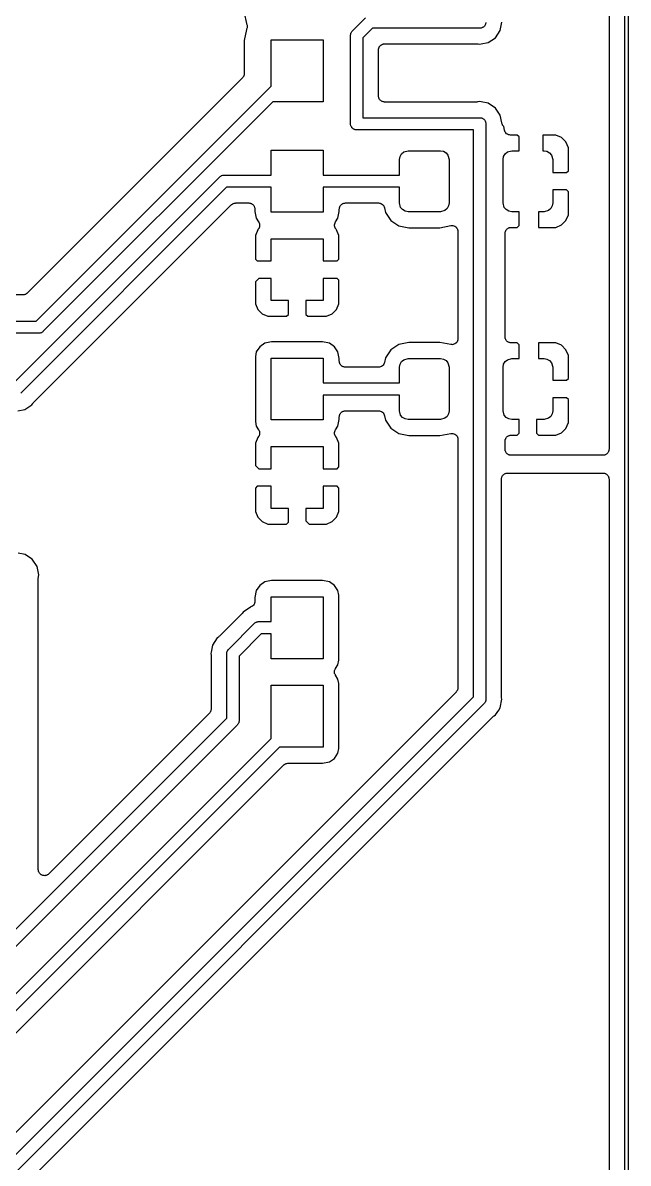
# Model space of a CAD drawing. Extents: x 81 to 178, y -172 to -32.
# Drawn here: x 160.97 to 178.36, y -120.92 to -88.16 of the extents above; entities that cross this region are included whole.
import ezdxf

# ---------------------------------------------------------------- set-up
doc = ezdxf.new("R2010")
doc.units = 0
doc.header["$MEASUREMENT"] = 0
doc.layers.add('BLACK', color=7, linetype='CONTINUOUS')

msp = doc.modelspace()

# ---------------------------------------------------------------- linework, layer by layer
at = {"layer": 'BLACK', "linetype": 'CONTINUOUS'}
for p, q in [((178.258, -172.035), (178.258, -32.054)), ((178.358, -31.9952), (178.358, -172.094)), ((177.808, -32.679), (177.808, -100.409)), ((167.331, -87.8678), (167.393, -88.1822)), ((170.443, -88.3899), (170.813, -88.0197)), ((167.393, -88.3478), (167.331, -88.6622)), ((167.393, -88.1822), (167.397, -88.1876)), ((167.397, -88.3424), (167.393, -88.3478)), ((167.397, -88.1876), (167.403, -88.2059)), ((167.403, -88.3241), (167.397, -88.3424)), ((167.403, -88.2059), (167.41, -88.2234)), ((167.41, -88.3066), (167.403, -88.3241)), ((167.41, -88.2234), (167.411, -88.2349)), ((167.411, -88.2951), (167.41, -88.3066)), ((167.411, -88.2349), (167.414, -88.2459)), ((167.414, -88.2841), (167.411, -88.2951)), ((167.414, -88.2459), (167.413, -88.265)), ((167.413, -88.265), (167.414, -88.2841)), ((170.394, -88.4582), (170.398, -88.4515)), ((170.398, -88.4515), (170.4, -88.4439)), ((170.4, -88.4439), (170.413, -88.4249)), ((170.413, -88.4249), (170.425, -88.4048)), ((170.425, -88.4048), (170.443, -88.3899)), ((171.014, -88.313), (170.736, -88.5915)), ((174.109, -88.313), (171.014, -88.313)), ((174.125, -88.313), (174.109, -88.313)), ((174.109, -88.313), (174.109, -88.313)), ((174.139, -88.3077), (174.125, -88.313)), ((174.155, -88.305), (174.139, -88.3077)), ((174.168, -88.2972), (174.155, -88.305)), ((174.183, -88.2919), (174.168, -88.2972)), ((174.195, -88.2819), (174.183, -88.2919)), ((174.208, -88.2741), (174.195, -88.2819)), ((174.218, -88.2622), (174.208, -88.2741)), ((174.23, -88.2522), (174.218, -88.2622)), ((174.238, -88.2388), (174.23, -88.2522)), ((174.248, -88.2268), (174.238, -88.2388)), ((174.253, -88.2122), (174.248, -88.2268)), ((174.261, -88.1988), (174.253, -88.2122)), ((174.264, -88.1835), (174.261, -88.1988)), ((174.269, -88.1689), (174.264, -88.1835)), ((174.269, -88.1533), (174.269, -88.1689)), ((174.545, -88.5886), (174.683, -88.3819)), ((174.683, -88.3819), (174.731, -88.138)), ((167.331, -88.6622), (167.331, -89.6181)), ((168.099, -89.9831), (168.099, -88.645)), ((168.099, -88.645), (169.599, -88.645)), ((169.599, -88.645), (169.599, -90.425)), ((170.384, -88.5035), (170.39, -88.4811)), ((170.386, -88.5266), (170.384, -88.5035)), ((170.386, -91.0743), (170.386, -88.5266)), ((170.39, -88.4811), (170.394, -88.4582)), ((170.736, -88.5915), (170.736, -90.884)), ((171.273, -88.7864), (171.288, -88.7812)), ((171.288, -88.7812), (171.301, -88.7736)), ((171.301, -88.7736), (171.316, -88.7709)), ((171.316, -88.7709), (171.331, -88.7657)), ((171.331, -88.7657), (171.346, -88.7657)), ((171.346, -88.7657), (171.361, -88.763)), ((171.361, -88.763), (174.015, -88.763)), ((174.015, -88.763), (174.032, -88.766)), ((174.032, -88.766), (174.049, -88.7664)), ((174.049, -88.7664), (174.094, -88.7752)), ((174.094, -88.7752), (174.139, -88.7664)), ((174.139, -88.7664), (174.338, -88.7267)), ((174.139, -88.7664), (174.139, -88.7664)), ((174.338, -88.7267), (174.545, -88.5886)), ((171.186, -88.938), (171.189, -88.9229)), ((171.186, -90.259), (171.186, -88.938)), ((171.189, -88.9076), (171.194, -88.8932)), ((171.189, -88.9229), (171.189, -88.9076)), ((171.194, -88.8932), (171.197, -88.8781)), ((171.197, -88.8781), (171.204, -88.8649)), ((171.204, -88.8649), (171.209, -88.8505)), ((171.209, -88.8505), (171.219, -88.8388)), ((171.219, -88.8388), (171.227, -88.8255)), ((171.227, -88.8255), (171.239, -88.8157)), ((171.239, -88.8157), (171.249, -88.8039)), ((171.249, -88.8039), (171.262, -88.7963)), ((171.262, -88.7963), (171.273, -88.7864)), ((167.28, -89.7418), (161.097, -95.9247)), ((167.284, -89.7355), (167.28, -89.7418)), ((167.29, -89.7306), (167.284, -89.7355)), ((167.301, -89.7108), (167.29, -89.7306)), ((167.314, -89.6921), (167.301, -89.7108)), ((167.316, -89.6846), (167.314, -89.6921)), ((167.32, -89.678), (167.316, -89.6846)), ((167.324, -89.6554), (167.32, -89.678)), ((167.33, -89.6334), (167.324, -89.6554)), ((167.331, -89.6181), (167.33, -89.6257)), ((167.33, -89.6257), (167.33, -89.6334)), ((161.356, -96.726), (168.099, -89.9831)), ((171.189, -90.2741), (171.186, -90.259)), ((171.189, -90.2894), (171.189, -90.2741)), ((171.194, -90.3038), (171.189, -90.2894)), ((171.197, -90.3189), (171.194, -90.3038)), ((171.204, -90.3321), (171.197, -90.3189)), ((171.209, -90.3465), (171.204, -90.3321)), ((171.219, -90.3582), (171.209, -90.3465)), ((171.227, -90.3715), (171.219, -90.3582)), ((171.239, -90.3813), (171.227, -90.3715)), ((171.249, -90.3931), (171.239, -90.3813)), ((171.262, -90.4007), (171.249, -90.3931)), ((171.273, -90.4106), (171.262, -90.4007)), ((171.288, -90.4158), (171.273, -90.4106)), ((171.301, -90.4234), (171.288, -90.4158)), ((171.316, -90.4261), (171.301, -90.4234)), ((174.094, -90.4218), (174.049, -90.4306)), ((174.139, -90.4306), (174.094, -90.4218)), ((168.152, -90.425), (161.558, -97.0193)), ((169.599, -90.425), (168.152, -90.425)), ((171.331, -90.4313), (171.316, -90.4261)), ((171.346, -90.4313), (171.331, -90.4313)), ((171.361, -90.434), (171.346, -90.4313)), ((174.015, -90.434), (171.361, -90.434)), ((174.032, -90.431), (174.015, -90.434)), ((174.049, -90.4306), (174.032, -90.431)), ((174.338, -90.4703), (174.139, -90.4306)), ((174.139, -90.4306), (174.139, -90.4306)), ((174.545, -90.6084), (174.338, -90.4703)), ((174.683, -90.8151), (174.545, -90.6084)), ((170.386, -91.0899), (170.386, -91.0743)), ((170.386, -91.0743), (170.386, -91.0743)), ((170.736, -90.884), (174.109, -90.884)), ((174.109, -90.884), (174.109, -90.884)), ((174.109, -90.884), (174.125, -90.884)), ((174.125, -90.884), (174.139, -90.8893)), ((174.139, -90.8893), (174.155, -90.892)), ((174.155, -90.892), (174.168, -90.8998)), ((174.168, -90.8998), (174.183, -90.9051)), ((174.183, -90.9051), (174.195, -90.9151)), ((174.195, -90.9151), (174.208, -90.9229)), ((174.208, -90.9229), (174.218, -90.9348)), ((174.218, -90.9348), (174.23, -90.9448)), ((174.23, -90.9448), (174.238, -90.9582)), ((174.238, -90.9582), (174.248, -90.9702)), ((174.248, -90.9702), (174.253, -90.9848)), ((174.253, -90.9848), (174.261, -90.9982)), ((174.261, -90.9982), (174.264, -91.0135)), ((174.264, -91.0135), (174.269, -91.0281)), ((174.269, -91.0281), (174.269, -91.0437)), ((174.269, -91.0437), (174.269, -91.0437)), ((174.269, -91.0437), (174.269, -107.584)), ((174.726, -91.0317), (174.683, -90.8151)), ((174.727, -91.0353), (174.726, -91.0317)), ((174.727, -91.0391), (174.727, -91.0353)), ((174.738, -91.0635), (174.727, -91.0391)), ((174.748, -91.0883), (174.738, -91.0635)), ((170.391, -91.1045), (170.386, -91.0899)), ((170.394, -91.1198), (170.391, -91.1045)), ((170.402, -91.1332), (170.394, -91.1198)), ((170.407, -91.1478), (170.402, -91.1332)), ((170.417, -91.1598), (170.407, -91.1478)), ((170.425, -91.1732), (170.417, -91.1598)), ((170.437, -91.1832), (170.425, -91.1732)), ((170.447, -91.1951), (170.437, -91.1832)), ((170.46, -91.2029), (170.447, -91.1951)), ((170.472, -91.2129), (170.46, -91.2029)), ((170.487, -91.2182), (170.472, -91.2129)), ((170.5, -91.226), (170.487, -91.2182)), ((170.516, -91.2287), (170.5, -91.226)), ((170.53, -91.234), (170.516, -91.2287)), ((170.546, -91.234), (170.53, -91.234)), ((173.919, -91.234), (170.546, -91.234)), ((170.546, -91.234), (170.546, -91.234)), ((173.919, -107.52), (173.919, -91.234)), ((174.75, -91.0912), (174.748, -91.0883)), ((174.752, -91.0948), (174.75, -91.0912)), ((174.784, -91.1421), (174.752, -91.0948)), ((174.804, -91.2441), (174.784, -91.1421)), ((174.814, -91.2707), (174.804, -91.2441)), ((174.824, -91.2975), (174.814, -91.2707)), ((174.825, -91.299), (174.824, -91.2975)), ((174.826, -91.3008), (174.825, -91.299)), ((174.845, -91.3222), (174.826, -91.3008)), ((174.863, -91.3441), (174.845, -91.3222)), ((174.865, -91.345), (174.863, -91.3441)), ((174.866, -91.3465), (174.865, -91.345)), ((174.891, -91.3602), (174.866, -91.3465)), ((174.916, -91.3744), (174.891, -91.3602)), ((174.918, -91.3748), (174.916, -91.3744)), ((174.919, -91.3757), (174.918, -91.3748)), ((174.947, -91.38), (174.919, -91.3757)), ((174.976, -91.385), (174.947, -91.38)), ((175.174, -91.385), (174.976, -91.385)), ((175.227, -91.4387), (175.174, -91.385)), ((175.906, -91.385), (175.906, -91.835)), ((176.28, -91.385), (175.906, -91.385)), ((176.445, -91.4535), (176.28, -91.385)), ((175.227, -91.835), (175.227, -91.4387)), ((176.571, -91.5801), (176.445, -91.4535)), ((176.64, -91.7455), (176.571, -91.5801)), ((168.099, -92.535), (168.099, -91.82)), ((168.099, -91.82), (169.599, -91.82)), ((169.599, -91.82), (169.599, -92.535)), ((171.79, -92.085), (171.805, -91.9995)), ((171.805, -91.9995), (171.848, -91.9243)), ((171.848, -91.9243), (171.915, -91.8685)), ((171.915, -91.8685), (172.04, -91.835)), ((172.04, -91.835), (172.965, -91.835)), ((172.965, -91.835), (173.051, -91.8501)), ((173.051, -91.8501), (173.126, -91.8935)), ((173.126, -91.8935), (173.182, -91.96)), ((173.182, -91.96), (173.215, -92.085)), ((174.765, -92.085), (174.78, -91.9995)), ((174.78, -91.9995), (174.823, -91.9243)), ((174.823, -91.9243), (174.89, -91.8685)), ((174.89, -91.8685), (175.015, -91.835)), ((175.015, -91.835), (175.227, -91.835)), ((175.906, -91.835), (175.94, -91.835)), ((175.94, -91.835), (176.026, -91.8501)), ((176.026, -91.8501), (176.101, -91.8935)), ((176.101, -91.8935), (176.157, -91.96)), ((176.157, -91.96), (176.19, -92.085)), ((176.64, -92.4063), (176.64, -91.7455)), ((171.79, -92.535), (171.79, -92.085)), ((173.215, -92.085), (173.215, -93.335)), ((174.765, -93.335), (174.765, -92.085)), ((176.19, -92.085), (176.19, -92.46)), ((160.71, -98.504), (166.622, -92.5917)), ((166.622, -92.5917), (166.637, -92.5739)), ((166.637, -92.5739), (166.657, -92.5623)), ((166.657, -92.5623), (166.676, -92.5489)), ((166.676, -92.5489), (166.683, -92.5469)), ((166.683, -92.5469), (166.69, -92.543)), ((166.69, -92.543), (166.713, -92.539)), ((166.713, -92.539), (166.736, -92.533)), ((166.736, -92.533), (166.759, -92.535)), ((166.759, -92.535), (168.099, -92.535)), ((169.599, -92.535), (171.79, -92.535)), ((176.19, -92.46), (176.586, -92.46)), ((176.586, -92.46), (176.64, -92.4063)), ((166.823, -92.885), (160.911, -98.7973)), ((168.099, -92.885), (166.823, -92.885)), ((168.099, -93.6), (168.099, -92.885)), ((171.79, -92.885), (169.599, -92.885)), ((169.599, -92.885), (169.599, -93.6)), ((171.79, -93.335), (171.79, -92.885)), ((176.19, -92.96), (176.19, -93.335)), ((176.586, -92.96), (176.19, -92.96)), ((176.64, -93.0137), (176.586, -92.96)), ((176.64, -93.6745), (176.64, -93.0137)), ((166.97, -93.3759), (166.99, -93.3645)), ((166.99, -93.3645), (167.008, -93.3514)), ((167.008, -93.3514), (167.016, -93.3494)), ((167.016, -93.3494), (167.023, -93.3456)), ((167.023, -93.3456), (167.045, -93.3416)), ((167.045, -93.3416), (167.067, -93.3357)), ((167.067, -93.3357), (167.075, -93.3363)), ((167.075, -93.3363), (167.082, -93.335)), ((167.082, -93.335), (167.462, -93.335)), ((167.462, -93.335), (167.477, -93.3377)), ((167.477, -93.3377), (167.492, -93.3377)), ((167.492, -93.3377), (167.507, -93.3429)), ((167.507, -93.3429), (167.522, -93.3456)), ((167.522, -93.3456), (167.535, -93.3532)), ((167.535, -93.3532), (167.549, -93.3584)), ((167.549, -93.3584), (167.561, -93.3683)), ((167.561, -93.3683), (167.574, -93.3759)), ((170.124, -93.3759), (170.137, -93.3683)), ((170.137, -93.3683), (170.149, -93.3584)), ((170.149, -93.3584), (170.163, -93.3532)), ((170.163, -93.3532), (170.176, -93.3456)), ((170.176, -93.3456), (170.191, -93.3429)), ((170.191, -93.3429), (170.206, -93.3377)), ((170.206, -93.3377), (170.221, -93.3377)), ((170.221, -93.3377), (170.236, -93.335)), ((170.236, -93.335), (171.188, -93.335)), ((171.188, -93.335), (171.216, -93.34)), ((171.216, -93.34), (171.244, -93.3443)), ((171.244, -93.3443), (171.246, -93.3452)), ((171.246, -93.3452), (171.247, -93.3456)), ((171.247, -93.3456), (171.272, -93.3598)), ((171.272, -93.3598), (171.297, -93.3735)), ((171.823, -93.46), (171.79, -93.335)), ((173.215, -93.335), (173.2, -93.4205)), ((174.798, -93.46), (174.765, -93.335)), ((176.19, -93.335), (176.175, -93.4205)), ((164.987, -95.3575), (166.959, -93.3863)), ((166.959, -93.3863), (166.965, -93.3818)), ((166.965, -93.3818), (166.97, -93.3759)), ((167.574, -93.3759), (167.584, -93.3877)), ((167.584, -93.3877), (167.596, -93.3975)), ((167.596, -93.3975), (167.603, -93.4108)), ((167.603, -93.4108), (167.613, -93.4225)), ((167.613, -93.4225), (167.619, -93.4369)), ((167.619, -93.4369), (167.626, -93.4501)), ((167.626, -93.4501), (167.629, -93.4652)), ((167.629, -93.4652), (167.634, -93.4796)), ((167.634, -93.4796), (167.634, -93.4949)), ((167.634, -93.4949), (167.637, -93.51)), ((167.637, -93.51), (167.637, -93.5828)), ((167.637, -93.5828), (167.675, -93.7756)), ((169.599, -93.6), (168.099, -93.6)), ((170.023, -93.7756), (170.061, -93.5828)), ((170.061, -93.51), (170.064, -93.4949)), ((170.061, -93.5828), (170.061, -93.51)), ((170.064, -93.4796), (170.069, -93.4652)), ((170.064, -93.4949), (170.064, -93.4796)), ((170.069, -93.4652), (170.072, -93.4501)), ((170.072, -93.4501), (170.079, -93.4369)), ((170.079, -93.4369), (170.085, -93.4225)), ((170.085, -93.4225), (170.095, -93.4108)), ((170.095, -93.4108), (170.102, -93.3975)), ((170.102, -93.3975), (170.114, -93.3877)), ((170.114, -93.3877), (170.124, -93.3759)), ((171.297, -93.3735), (171.298, -93.375)), ((171.298, -93.375), (171.3, -93.3759)), ((171.3, -93.3759), (171.318, -93.3978)), ((171.318, -93.3978), (171.337, -93.4192)), ((171.337, -93.4192), (171.338, -93.421)), ((171.338, -93.421), (171.339, -93.4225)), ((171.339, -93.4225), (171.349, -93.4493)), ((171.349, -93.4493), (171.359, -93.4759)), ((171.359, -93.4759), (171.385, -93.6063)), ((171.385, -93.6063), (171.539, -93.8362)), ((171.879, -93.5265), (171.823, -93.46)), ((171.954, -93.5699), (171.879, -93.5265)), ((172.04, -93.585), (171.954, -93.5699)), ((172.965, -93.585), (172.04, -93.585)), ((173.09, -93.5515), (172.965, -93.585)), ((173.157, -93.4957), (173.09, -93.5515)), ((173.2, -93.4205), (173.157, -93.4957)), ((174.854, -93.5265), (174.798, -93.46)), ((174.929, -93.5699), (174.854, -93.5265)), ((175.015, -93.585), (174.929, -93.5699)), ((175.227, -93.585), (175.015, -93.585)), ((175.227, -93.9813), (175.227, -93.585)), ((175.94, -93.585), (175.779, -93.585)), ((175.779, -93.585), (175.779, -94.0333)), ((176.065, -93.5515), (175.94, -93.585)), ((176.132, -93.4957), (176.065, -93.5515)), ((176.175, -93.4205), (176.132, -93.4957)), ((176.571, -93.8399), (176.64, -93.6745)), ((167.675, -93.7756), (167.744, -93.8791)), ((167.744, -93.8791), (167.756, -93.9052)), ((167.756, -93.9052), (167.768, -93.931)), ((167.765, -94.0227), (167.757, -94.0503)), ((167.773, -93.9954), (167.765, -94.0227)), ((167.768, -93.931), (167.768, -93.933)), ((167.768, -93.933), (167.769, -93.9347)), ((167.769, -93.9347), (167.771, -93.9632)), ((167.771, -93.9632), (167.773, -93.9916)), ((167.773, -93.9916), (167.773, -93.9935)), ((167.773, -93.9935), (167.773, -93.9954)), ((169.925, -93.9916), (169.927, -93.9632)), ((169.925, -93.9935), (169.925, -93.9916)), ((169.925, -93.9954), (169.925, -93.9935)), ((169.933, -94.0227), (169.925, -93.9954)), ((169.927, -93.9632), (169.929, -93.9347)), ((169.929, -93.9347), (169.93, -93.933)), ((169.93, -93.931), (169.942, -93.9052)), ((169.93, -93.933), (169.93, -93.931)), ((169.941, -94.0503), (169.933, -94.0227)), ((169.942, -93.9052), (169.954, -93.8791)), ((169.954, -93.8791), (170.023, -93.7756)), ((171.539, -93.8362), (171.769, -93.9899)), ((171.769, -93.9899), (172.057, -94.0472)), ((172.948, -94.0472), (173.26, -93.9852)), ((173.26, -93.9852), (173.262, -93.9851)), ((173.262, -93.9851), (173.264, -93.9845)), ((173.264, -93.9845), (173.292, -93.9845)), ((173.292, -93.9845), (173.321, -93.9838)), ((173.321, -93.9838), (173.322, -93.9845)), ((173.322, -93.9845), (173.324, -93.9845)), ((173.324, -93.9845), (173.351, -93.9942)), ((173.351, -93.9942), (173.378, -94.0034)), ((173.378, -94.0034), (173.38, -94.0046)), ((173.38, -94.0046), (173.382, -94.0052)), ((173.382, -94.0052), (173.403, -94.0236)), ((173.403, -94.0236), (173.426, -94.0414)), ((175.174, -94.035), (175.227, -93.9813)), ((176.28, -94.035), (176.445, -93.9665)), ((176.445, -93.9665), (176.571, -93.8399)), ((167.718, -94.1051), (167.649, -94.2705)), ((167.649, -94.2705), (167.649, -94.9463)), ((167.723, -94.1001), (167.718, -94.1051)), ((167.739, -94.0767), (167.723, -94.1001)), ((167.756, -94.0537), (167.739, -94.0767)), ((167.757, -94.0503), (167.756, -94.0519)), ((167.756, -94.0519), (167.756, -94.0537)), ((169.942, -94.0519), (169.941, -94.0503)), ((169.942, -94.0537), (169.942, -94.0519)), ((169.959, -94.0767), (169.942, -94.0537)), ((169.975, -94.1001), (169.959, -94.0767)), ((169.98, -94.1051), (169.975, -94.1001)), ((170.049, -94.2705), (169.98, -94.1051)), ((170.049, -94.9463), (170.049, -94.2705)), ((172.057, -94.0472), (172.948, -94.0472)), ((173.426, -94.0414), (173.427, -94.0431)), ((173.427, -94.0431), (173.428, -94.0443)), ((173.428, -94.0443), (173.442, -94.069)), ((173.442, -94.069), (173.457, -94.0934)), ((173.457, -94.0934), (173.457, -94.0953)), ((173.457, -94.0953), (173.458, -94.0969)), ((173.458, -94.0969), (173.463, -94.125)), ((173.463, -94.125), (173.469, -94.153)), ((173.469, -94.153), (173.469, -94.1549)), ((173.469, -94.1549), (173.469, -94.1568)), ((173.469, -94.1568), (173.469, -97.2322)), ((174.821, -94.21), (174.824, -94.1949)), ((174.821, -97.179), (174.821, -94.21)), ((174.824, -94.1796), (174.829, -94.1652)), ((174.824, -94.1949), (174.824, -94.1796)), ((174.829, -94.1652), (174.832, -94.1501)), ((174.832, -94.1501), (174.839, -94.1369)), ((174.839, -94.1369), (174.844, -94.1225)), ((174.844, -94.1225), (174.854, -94.1108)), ((174.854, -94.1108), (174.862, -94.0975)), ((174.862, -94.0975), (174.874, -94.0877)), ((174.874, -94.0877), (174.884, -94.0759)), ((174.884, -94.0759), (174.897, -94.0683)), ((174.897, -94.0683), (174.909, -94.0584)), ((174.909, -94.0584), (174.923, -94.0532)), ((174.923, -94.0532), (174.936, -94.0456)), ((174.936, -94.0456), (174.951, -94.0429)), ((174.951, -94.0429), (174.966, -94.0377)), ((174.966, -94.0377), (174.981, -94.0377)), ((174.981, -94.0377), (174.996, -94.035)), ((174.996, -94.035), (175.174, -94.035)), ((175.779, -94.0333), (175.781, -94.035)), ((175.781, -94.035), (176.28, -94.035)), ((168.099, -95), (168.099, -94.36)), ((168.099, -94.36), (169.599, -94.36)), ((169.599, -94.36), (169.599, -95)), ((167.649, -94.9463), (167.703, -95)), ((167.703, -95), (168.099, -95)), ((169.599, -95), (169.995, -95)), ((169.995, -95), (170.049, -94.9463)), ((161.28, -99.0652), (164.987, -95.3575)), ((167.746, -95.5), (167.649, -95.5975)), ((167.649, -95.5975), (167.649, -96.2295)), ((168.099, -95.5), (167.746, -95.5)), ((168.099, -96.14), (168.099, -95.5)), ((169.599, -95.5), (169.599, -96.14)), ((169.995, -95.5), (169.599, -95.5)), ((170.049, -95.5537), (169.995, -95.5)), ((170.049, -96.2295), (170.049, -95.5537)), ((160.973, -95.976), (160.694, -95.976)), ((160.981, -95.9747), (160.973, -95.976)), ((160.988, -95.9753), (160.981, -95.9747)), ((161.01, -95.9694), (160.988, -95.9753)), ((161.033, -95.9654), (161.01, -95.9694)), ((161.04, -95.9616), (161.033, -95.9654)), ((161.047, -95.9596), (161.04, -95.9616)), ((161.066, -95.9465), (161.047, -95.9596)), ((161.085, -95.9351), (161.066, -95.9465)), ((161.09, -95.9292), (161.085, -95.9351)), ((161.097, -95.9247), (161.09, -95.9292)), ((167.649, -96.2295), (167.718, -96.3949)), ((168.599, -96.14), (168.099, -96.14)), ((168.599, -96.5363), (168.599, -96.14)), ((169.599, -96.14), (169.099, -96.14)), ((169.099, -96.14), (169.099, -96.5363)), ((169.98, -96.3949), (170.049, -96.2295)), ((167.718, -96.3949), (167.844, -96.5215)), ((167.844, -96.5215), (168.009, -96.59)), ((168.009, -96.59), (168.545, -96.59)), ((168.545, -96.59), (168.599, -96.5363)), ((169.099, -96.5363), (169.153, -96.59)), ((169.153, -96.59), (169.689, -96.59)), ((169.689, -96.59), (169.854, -96.5215)), ((169.854, -96.5215), (169.98, -96.3949)), ((158.34, -96.726), (161.356, -96.726)), ((161.421, -97.076), (158.404, -97.076)), ((161.444, -97.078), (161.421, -97.076)), ((161.467, -97.072), (161.444, -97.078)), ((161.489, -97.068), (161.467, -97.072)), ((161.496, -97.0641), (161.489, -97.068)), ((161.504, -97.062), (161.496, -97.0641)), ((161.523, -97.0487), (161.504, -97.062)), ((161.543, -97.0371), (161.523, -97.0487)), ((161.558, -97.0193), (161.543, -97.0371)), ((173.457, -97.2956), (173.442, -97.32)), ((173.458, -97.2921), (173.457, -97.2937)), ((173.457, -97.2937), (173.457, -97.2956)), ((173.463, -97.264), (173.458, -97.2921)), ((173.469, -97.236), (173.463, -97.264)), ((173.469, -97.2322), (173.469, -97.2341)), ((173.469, -97.2341), (173.469, -97.236)), ((174.824, -97.1941), (174.821, -97.179)), ((174.824, -97.2094), (174.824, -97.1941)), ((174.829, -97.2238), (174.824, -97.2094)), ((174.832, -97.2389), (174.829, -97.2238)), ((174.839, -97.2521), (174.832, -97.2389)), ((174.844, -97.2665), (174.839, -97.2521)), ((174.854, -97.2782), (174.844, -97.2665)), ((174.862, -97.2915), (174.854, -97.2782)), ((174.874, -97.3013), (174.862, -97.2915)), ((174.884, -97.3131), (174.874, -97.3013)), ((167.675, -97.6134), (167.649, -97.7447)), ((167.775, -97.4646), (167.675, -97.6134)), ((167.923, -97.3651), (167.775, -97.4646)), ((168.116, -97.3268), (167.923, -97.3651)), ((169.582, -97.3268), (168.116, -97.3268)), ((169.775, -97.3651), (169.582, -97.3268)), ((169.923, -97.4646), (169.775, -97.3651)), ((170.023, -97.6134), (169.923, -97.4646)), ((170.061, -97.8062), (170.023, -97.6134)), ((171.539, -97.5528), (171.385, -97.7827)), ((171.769, -97.3991), (171.539, -97.5528)), ((172.057, -97.3418), (171.769, -97.3991)), ((172.948, -97.3418), (172.057, -97.3418)), ((173.26, -97.4038), (172.948, -97.3418)), ((173.262, -97.4039), (173.26, -97.4038)), ((173.264, -97.4045), (173.262, -97.4039)), ((173.292, -97.4045), (173.264, -97.4045)), ((173.321, -97.4052), (173.292, -97.4045)), ((173.322, -97.4045), (173.321, -97.4052)), ((173.324, -97.4045), (173.322, -97.4045)), ((173.351, -97.3948), (173.324, -97.4045)), ((173.378, -97.3856), (173.351, -97.3948)), ((173.38, -97.3844), (173.378, -97.3856)), ((173.382, -97.3838), (173.38, -97.3844)), ((173.403, -97.3654), (173.382, -97.3838)), ((173.426, -97.3476), (173.403, -97.3654)), ((173.427, -97.3459), (173.426, -97.3476)), ((173.428, -97.3447), (173.427, -97.3459)), ((173.442, -97.32), (173.428, -97.3447)), ((174.897, -97.3207), (174.884, -97.3131)), ((174.909, -97.3306), (174.897, -97.3207)), ((174.923, -97.3358), (174.909, -97.3306)), ((174.936, -97.3434), (174.923, -97.3358)), ((174.951, -97.3461), (174.936, -97.3434)), ((174.966, -97.3513), (174.951, -97.3461)), ((174.981, -97.3513), (174.966, -97.3513)), ((174.996, -97.354), (174.981, -97.3513)), ((175.174, -97.354), (174.996, -97.354)), ((175.227, -97.4077), (175.174, -97.354)), ((175.227, -97.804), (175.227, -97.4077)), ((175.781, -97.354), (175.779, -97.3557)), ((175.779, -97.3557), (175.779, -97.804)), ((176.28, -97.354), (175.781, -97.354)), ((176.445, -97.4225), (176.28, -97.354)), ((176.571, -97.5491), (176.445, -97.4225)), ((176.64, -97.7145), (176.571, -97.5491)), ((167.649, -97.7447), (167.649, -99.6133)), ((168.099, -99.569), (168.099, -97.789)), ((168.099, -97.789), (169.599, -97.789)), ((169.599, -97.789), (169.599, -98.504)), ((170.061, -97.879), (170.061, -97.8062)), ((170.064, -97.8941), (170.061, -97.879)), ((170.064, -97.9094), (170.064, -97.8941)), ((170.069, -97.9238), (170.064, -97.9094)), ((170.072, -97.9389), (170.069, -97.9238)), ((170.079, -97.9521), (170.072, -97.9389)), ((170.085, -97.9665), (170.079, -97.9521)), ((171.349, -97.9397), (171.339, -97.9665)), ((171.359, -97.9131), (171.349, -97.9397)), ((171.385, -97.7827), (171.359, -97.9131)), ((171.805, -97.9685), (171.848, -97.8933)), ((171.848, -97.8933), (171.915, -97.8375)), ((171.915, -97.8375), (172.04, -97.804)), ((172.04, -97.804), (172.965, -97.804)), ((172.965, -97.804), (173.051, -97.8191)), ((173.051, -97.8191), (173.126, -97.8625)), ((173.126, -97.8625), (173.182, -97.929)), ((173.182, -97.929), (173.215, -98.054)), ((174.78, -97.9685), (174.823, -97.8933)), ((174.823, -97.8933), (174.89, -97.8375)), ((174.89, -97.8375), (175.015, -97.804)), ((175.015, -97.804), (175.227, -97.804)), ((175.779, -97.804), (175.94, -97.804)), ((175.94, -97.804), (176.026, -97.8191)), ((176.026, -97.8191), (176.101, -97.8625)), ((176.101, -97.8625), (176.157, -97.929)), ((176.157, -97.929), (176.19, -98.054)), ((176.64, -98.3753), (176.64, -97.7145)), ((170.095, -97.9782), (170.085, -97.9665)), ((170.102, -97.9915), (170.095, -97.9782)), ((170.114, -98.0013), (170.102, -97.9915)), ((170.124, -98.0131), (170.114, -98.0013)), ((170.137, -98.0207), (170.124, -98.0131)), ((170.149, -98.0306), (170.137, -98.0207)), ((170.163, -98.0358), (170.149, -98.0306)), ((170.176, -98.0434), (170.163, -98.0358)), ((170.191, -98.0461), (170.176, -98.0434)), ((170.206, -98.0513), (170.191, -98.0461)), ((170.221, -98.0513), (170.206, -98.0513)), ((170.236, -98.054), (170.221, -98.0513)), ((171.188, -98.054), (170.236, -98.054)), ((171.216, -98.049), (171.188, -98.054)), ((171.244, -98.0447), (171.216, -98.049)), ((171.246, -98.0438), (171.244, -98.0447)), ((171.247, -98.0434), (171.246, -98.0438)), ((171.272, -98.0292), (171.247, -98.0434)), ((171.297, -98.0155), (171.272, -98.0292)), ((171.298, -98.014), (171.297, -98.0155)), ((171.3, -98.0131), (171.298, -98.014)), ((171.318, -97.9912), (171.3, -98.0131)), ((171.337, -97.9698), (171.318, -97.9912)), ((171.338, -97.968), (171.337, -97.9698)), ((171.339, -97.9665), (171.338, -97.968)), ((171.79, -98.054), (171.805, -97.9685)), ((171.79, -98.504), (171.79, -98.054)), ((173.215, -98.054), (173.215, -99.304)), ((174.765, -98.054), (174.78, -97.9685)), ((174.765, -99.304), (174.765, -98.054)), ((176.19, -98.054), (176.19, -98.429)), ((169.599, -98.504), (171.79, -98.504)), ((176.19, -98.429), (176.586, -98.429)), ((176.586, -98.429), (176.64, -98.3753)), ((171.79, -98.854), (169.599, -98.854)), ((169.599, -98.854), (169.599, -99.569)), ((171.79, -99.304), (171.79, -98.854)), ((176.19, -98.929), (176.19, -99.304)), ((176.586, -98.929), (176.19, -98.929)), ((176.64, -98.9827), (176.586, -98.929)), ((160.827, -99.3074), (161.026, -99.2677)), ((161.026, -99.2677), (161.233, -99.1296)), ((161.233, -99.1296), (161.258, -99.0917)), ((161.258, -99.0917), (161.27, -99.0793)), ((161.27, -99.0793), (161.28, -99.0652)), ((176.64, -99.6435), (176.64, -98.9827)), ((169.599, -99.569), (168.099, -99.569)), ((170.023, -99.7446), (170.061, -99.5518)), ((170.061, -99.479), (170.064, -99.4639)), ((170.061, -99.5518), (170.061, -99.479)), ((170.064, -99.4486), (170.069, -99.4342)), ((170.064, -99.4639), (170.064, -99.4486)), ((170.069, -99.4342), (170.072, -99.4191)), ((170.072, -99.4191), (170.079, -99.4059)), ((170.079, -99.4059), (170.085, -99.3915)), ((170.085, -99.3915), (170.095, -99.3798)), ((170.095, -99.3798), (170.102, -99.3665)), ((170.102, -99.3665), (170.114, -99.3567)), ((170.114, -99.3567), (170.124, -99.3449)), ((170.124, -99.3449), (170.137, -99.3373)), ((170.137, -99.3373), (170.149, -99.3274)), ((170.149, -99.3274), (170.163, -99.3222)), ((170.163, -99.3222), (170.176, -99.3146)), ((170.176, -99.3146), (170.191, -99.3119)), ((170.191, -99.3119), (170.206, -99.3067)), ((170.206, -99.3067), (170.221, -99.3067)), ((170.221, -99.3067), (170.236, -99.304)), ((170.236, -99.304), (171.188, -99.304)), ((171.188, -99.304), (171.216, -99.309)), ((171.216, -99.309), (171.244, -99.3133)), ((171.244, -99.3133), (171.246, -99.3142)), ((171.246, -99.3142), (171.247, -99.3146)), ((171.247, -99.3146), (171.272, -99.3288)), ((171.272, -99.3288), (171.297, -99.3425)), ((171.297, -99.3425), (171.298, -99.344)), ((171.298, -99.344), (171.3, -99.3449)), ((171.3, -99.3449), (171.318, -99.3668)), ((171.318, -99.3668), (171.337, -99.3882)), ((171.337, -99.3882), (171.338, -99.39)), ((171.338, -99.39), (171.339, -99.3915)), ((171.339, -99.3915), (171.349, -99.4183)), ((171.349, -99.4183), (171.359, -99.4449)), ((171.359, -99.4449), (171.385, -99.5753)), ((171.385, -99.5753), (171.539, -99.8052)), ((171.823, -99.429), (171.79, -99.304)), ((171.879, -99.4955), (171.823, -99.429)), ((171.954, -99.5389), (171.879, -99.4955)), ((172.04, -99.554), (171.954, -99.5389)), ((172.965, -99.554), (172.04, -99.554)), ((173.09, -99.5205), (172.965, -99.554)), ((173.157, -99.4647), (173.09, -99.5205)), ((173.2, -99.3895), (173.157, -99.4647)), ((173.215, -99.304), (173.2, -99.3895)), ((174.798, -99.429), (174.765, -99.304)), ((174.854, -99.4955), (174.798, -99.429)), ((174.929, -99.5389), (174.854, -99.4955)), ((175.015, -99.554), (174.929, -99.5389)), ((175.227, -99.554), (175.015, -99.554)), ((175.227, -99.9503), (175.227, -99.554)), ((175.94, -99.554), (175.727, -99.554)), ((175.727, -99.554), (175.727, -99.9503)), ((176.065, -99.5205), (175.94, -99.554)), ((176.132, -99.4647), (176.065, -99.5205)), ((176.175, -99.3895), (176.132, -99.4647)), ((176.19, -99.304), (176.175, -99.3895)), ((167.649, -99.6133), (167.675, -99.7446)), ((167.675, -99.7446), (167.744, -99.8481)), ((167.744, -99.8481), (167.756, -99.8742)), ((167.756, -99.8742), (167.768, -99.9)), ((167.768, -99.9), (167.768, -99.902)), ((167.768, -99.902), (167.769, -99.9037)), ((167.769, -99.9037), (167.771, -99.9322)), ((169.927, -99.9322), (169.929, -99.9037)), ((169.929, -99.9037), (169.93, -99.902)), ((169.93, -99.9), (169.942, -99.8742)), ((169.93, -99.902), (169.93, -99.9)), ((169.942, -99.8742), (169.954, -99.8481)), ((169.954, -99.8481), (170.023, -99.7446)), ((171.539, -99.8052), (171.769, -99.9589)), ((176.445, -99.9355), (176.571, -99.8089)), ((176.571, -99.8089), (176.64, -99.6435)), ((167.718, -100.074), (167.649, -100.239)), ((167.649, -100.239), (167.649, -100.872)), ((167.723, -100.069), (167.718, -100.074)), ((167.739, -100.046), (167.723, -100.069)), ((167.756, -100.023), (167.739, -100.046)), ((167.757, -100.019), (167.756, -100.021)), ((167.756, -100.021), (167.756, -100.023)), ((167.765, -99.9917), (167.757, -100.019)), ((167.773, -99.9644), (167.765, -99.9917)), ((167.771, -99.9322), (167.773, -99.9606)), ((167.773, -99.9606), (167.773, -99.9625)), ((167.773, -99.9625), (167.773, -99.9644)), ((169.925, -99.9606), (169.927, -99.9322)), ((169.925, -99.9625), (169.925, -99.9606)), ((169.925, -99.9644), (169.925, -99.9625)), ((169.933, -99.9917), (169.925, -99.9644)), ((169.941, -100.019), (169.933, -99.9917)), ((169.942, -100.021), (169.941, -100.019)), ((169.942, -100.023), (169.942, -100.021)), ((169.959, -100.046), (169.942, -100.023)), ((169.975, -100.069), (169.959, -100.046)), ((169.98, -100.074), (169.975, -100.069)), ((170.049, -100.239), (169.98, -100.074)), ((170.049, -100.915), (170.049, -100.239)), ((171.769, -99.9589), (172.057, -100.016)), ((172.057, -100.016), (172.948, -100.016)), ((172.948, -100.016), (173.26, -99.9542)), ((173.26, -99.9542), (173.262, -99.9541)), ((173.262, -99.9541), (173.264, -99.9535)), ((173.264, -99.9535), (173.292, -99.9535)), ((173.292, -99.9535), (173.321, -99.9528)), ((173.321, -99.9528), (173.322, -99.9535)), ((173.322, -99.9535), (173.324, -99.9535)), ((173.324, -99.9535), (173.351, -99.9632)), ((173.351, -99.9632), (173.378, -99.9724)), ((173.378, -99.9724), (173.38, -99.9736)), ((173.38, -99.9736), (173.382, -99.9742)), ((173.382, -99.9742), (173.403, -99.9926)), ((173.403, -99.9926), (173.426, -100.01)), ((173.426, -100.01), (173.427, -100.012)), ((173.427, -100.012), (173.428, -100.013)), ((173.428, -100.013), (173.442, -100.038)), ((173.442, -100.038), (173.457, -100.062)), ((173.457, -100.062), (173.457, -100.064)), ((173.457, -100.064), (173.458, -100.066)), ((173.458, -100.066), (173.463, -100.094)), ((173.463, -100.094), (173.469, -100.122)), ((173.469, -100.122), (173.469, -100.124)), ((173.469, -100.124), (173.469, -100.126)), ((173.469, -100.126), (173.469, -107.261)), ((174.821, -100.179), (174.824, -100.164)), ((174.821, -100.409), (174.821, -100.179)), ((174.824, -100.149), (174.829, -100.134)), ((174.824, -100.164), (174.824, -100.149)), ((174.829, -100.134), (174.832, -100.119)), ((174.832, -100.119), (174.839, -100.106)), ((174.839, -100.106), (174.844, -100.091)), ((174.844, -100.091), (174.854, -100.08)), ((174.854, -100.08), (174.862, -100.067)), ((174.862, -100.067), (174.874, -100.057)), ((174.874, -100.057), (174.884, -100.045)), ((174.884, -100.045), (174.897, -100.037)), ((174.897, -100.037), (174.909, -100.027)), ((174.909, -100.027), (174.923, -100.022)), ((174.923, -100.022), (174.936, -100.015)), ((174.936, -100.015), (174.951, -100.012)), ((174.951, -100.012), (174.966, -100.007)), ((174.966, -100.007), (174.981, -100.007)), ((174.981, -100.007), (174.996, -100.004)), ((174.996, -100.004), (175.174, -100.004)), ((175.174, -100.004), (175.227, -99.9503)), ((175.727, -99.9503), (175.781, -100.004)), ((175.781, -100.004), (176.28, -100.004)), ((176.28, -100.004), (176.445, -99.9355)), ((168.099, -100.969), (168.099, -100.329)), ((168.099, -100.329), (169.599, -100.329)), ((169.599, -100.329), (169.599, -100.969)), ((174.824, -100.424), (174.821, -100.409)), ((174.824, -100.439), (174.824, -100.424)), ((174.829, -100.454), (174.824, -100.439)), ((174.832, -100.469), (174.829, -100.454)), ((174.839, -100.482), (174.832, -100.469)), ((174.844, -100.496), (174.839, -100.482)), ((174.854, -100.508), (174.844, -100.496)), ((174.862, -100.521), (174.854, -100.508)), ((174.874, -100.531), (174.862, -100.521)), ((174.884, -100.543), (174.874, -100.531)), ((174.897, -100.551), (174.884, -100.543)), ((174.909, -100.561), (174.897, -100.551)), ((174.923, -100.566), (174.909, -100.561)), ((174.936, -100.573), (174.923, -100.566)), ((174.951, -100.576), (174.936, -100.573)), ((174.966, -100.581), (174.951, -100.576)), ((177.678, -100.576), (177.663, -100.581)), ((177.693, -100.573), (177.678, -100.576)), ((177.706, -100.566), (177.693, -100.573)), ((177.72, -100.561), (177.706, -100.566)), ((177.732, -100.551), (177.72, -100.561)), ((177.745, -100.543), (177.732, -100.551)), ((177.755, -100.531), (177.745, -100.543)), ((177.767, -100.521), (177.755, -100.531)), ((177.775, -100.508), (177.767, -100.521)), ((177.785, -100.496), (177.775, -100.508)), ((177.79, -100.482), (177.785, -100.496)), ((177.797, -100.469), (177.79, -100.482)), ((177.8, -100.454), (177.797, -100.469)), ((177.805, -100.439), (177.8, -100.454)), ((177.808, -100.409), (177.805, -100.424)), ((177.805, -100.424), (177.805, -100.439)), ((167.649, -100.872), (167.746, -100.969)), ((174.981, -100.581), (174.966, -100.581)), ((174.996, -100.584), (174.981, -100.581)), ((177.633, -100.584), (174.996, -100.584)), ((177.648, -100.581), (177.633, -100.584)), ((177.663, -100.581), (177.648, -100.581)), ((167.746, -100.969), (168.099, -100.969)), ((169.599, -100.969), (169.995, -100.969)), ((169.995, -100.969), (170.049, -100.915)), ((174.722, -101.237), (174.727, -101.222)), ((174.727, -101.222), (174.73, -101.207)), ((174.73, -101.207), (174.737, -101.194)), ((174.737, -101.194), (174.742, -101.179)), ((174.742, -101.179), (174.752, -101.168)), ((174.752, -101.168), (174.76, -101.155)), ((174.76, -101.155), (174.772, -101.145)), ((174.772, -101.145), (174.782, -101.133)), ((174.782, -101.133), (174.795, -101.125)), ((174.795, -101.125), (174.807, -101.115)), ((174.807, -101.115), (174.821, -101.11)), ((174.821, -101.11), (174.834, -101.103)), ((174.834, -101.103), (174.849, -101.1)), ((174.849, -101.1), (174.864, -101.095)), ((174.864, -101.095), (174.879, -101.095)), ((174.879, -101.095), (174.894, -101.092)), ((174.894, -101.092), (177.633, -101.092)), ((177.633, -101.092), (177.648, -101.095)), ((177.648, -101.095), (177.663, -101.095)), ((177.663, -101.095), (177.678, -101.1)), ((177.678, -101.1), (177.693, -101.103)), ((177.693, -101.103), (177.706, -101.11)), ((177.706, -101.11), (177.72, -101.115)), ((177.72, -101.115), (177.732, -101.125)), ((177.732, -101.125), (177.745, -101.133)), ((177.745, -101.133), (177.755, -101.145)), ((177.755, -101.145), (177.767, -101.155)), ((177.767, -101.155), (177.775, -101.168)), ((177.775, -101.168), (177.785, -101.179)), ((177.785, -101.179), (177.79, -101.194)), ((177.79, -101.194), (177.797, -101.207)), ((177.797, -101.207), (177.8, -101.222)), ((177.8, -101.222), (177.805, -101.237)), ((167.703, -101.469), (167.649, -101.523)), ((167.649, -101.523), (167.649, -102.199)), ((168.099, -101.469), (167.703, -101.469)), ((168.099, -102.109), (168.099, -101.469)), ((169.599, -101.469), (169.599, -102.109)), ((169.995, -101.469), (169.599, -101.469)), ((170.049, -101.523), (169.995, -101.469)), ((170.049, -102.199), (170.049, -101.523)), ((174.719, -101.267), (174.722, -101.252)), ((174.719, -107.513), (174.719, -101.267)), ((174.722, -101.252), (174.722, -101.237)), ((177.805, -101.237), (177.805, -101.252)), ((177.805, -101.252), (177.808, -101.267)), ((177.808, -101.267), (177.808, -134.768)), ((167.649, -102.199), (167.718, -102.364)), ((168.599, -102.109), (168.099, -102.109)), ((168.599, -102.505), (168.599, -102.109)), ((169.599, -102.109), (169.099, -102.109)), ((169.099, -102.109), (169.099, -102.462)), ((169.98, -102.364), (170.049, -102.199)), ((167.718, -102.364), (167.844, -102.49)), ((167.844, -102.49), (168.009, -102.559)), ((168.545, -102.559), (168.599, -102.505)), ((169.099, -102.462), (169.196, -102.559)), ((169.689, -102.559), (169.854, -102.49)), ((169.854, -102.49), (169.98, -102.364)), ((168.009, -102.559), (168.545, -102.559)), ((169.196, -102.559), (169.689, -102.559)), ((161.035, -103.433), (160.836, -103.394)), ((161.196, -103.541), (161.035, -103.433)), ((161.242, -103.571), (161.196, -103.541)), ((161.38, -103.778), (161.242, -103.571)), ((161.408, -103.919), (161.38, -103.778)), ((161.428, -104.022), (161.408, -103.919)), ((161.408, -103.919), (161.408, -103.919)), ((161.416, -104.101), (161.419, -104.084)), ((161.416, -112.487), (161.416, -104.101)), ((161.419, -104.067), (161.428, -104.022)), ((161.419, -104.084), (161.419, -104.067)), ((167.675, -104.471), (167.637, -104.664)), ((167.775, -104.323), (167.675, -104.471)), ((167.923, -104.223), (167.775, -104.323)), ((168.116, -104.185), (167.923, -104.223)), ((169.582, -104.185), (168.116, -104.185)), ((169.775, -104.223), (169.582, -104.185)), ((169.923, -104.323), (169.775, -104.223)), ((170.023, -104.471), (169.923, -104.323)), ((170.049, -104.603), (170.023, -104.471)), ((167.626, -104.838), (167.612, -104.863)), ((167.627, -104.836), (167.626, -104.838)), ((167.632, -104.807), (167.627, -104.835)), ((167.627, -104.835), (167.627, -104.836)), ((167.637, -104.778), (167.632, -104.807)), ((167.637, -104.664), (167.637, -104.778)), ((168.099, -105.362), (168.099, -104.647)), ((168.099, -104.647), (169.599, -104.647)), ((169.599, -104.647), (169.599, -106.427)), ((170.049, -106.471), (170.049, -104.603)), ((167.251, -105.151), (166.619, -105.783)), ((167.261, -105.137), (167.251, -105.151)), ((167.273, -105.124), (167.261, -105.137)), ((167.298, -105.086), (167.273, -105.124)), ((167.511, -104.944), (167.298, -105.086)), ((167.522, -104.94), (167.511, -104.944)), ((167.549, -104.93), (167.522, -104.94)), ((167.551, -104.929), (167.549, -104.93)), ((167.553, -104.928), (167.551, -104.929)), ((167.574, -104.909), (167.553, -104.928)), ((167.596, -104.891), (167.574, -104.909)), ((167.597, -104.889), (167.596, -104.891)), ((167.598, -104.888), (167.597, -104.889)), ((167.612, -104.863), (167.598, -104.888)), ((166.887, -106.152), (167.62, -105.419)), ((167.62, -105.419), (167.635, -105.401)), ((167.635, -105.401), (167.655, -105.389)), ((167.655, -105.389), (167.674, -105.376)), ((167.674, -105.376), (167.681, -105.374)), ((167.681, -105.374), (167.688, -105.37)), ((167.688, -105.37), (167.711, -105.366)), ((167.711, -105.366), (167.734, -105.36)), ((167.734, -105.36), (167.757, -105.362)), ((167.757, -105.362), (168.099, -105.362)), ((166.592, -105.805), (166.554, -105.83)), ((166.605, -105.793), (166.592, -105.805)), ((166.619, -105.783), (166.605, -105.793)), ((167.821, -105.712), (167.18, -106.353)), ((168.099, -105.712), (167.821, -105.712)), ((168.099, -106.427), (168.099, -105.712)), ((166.416, -106.037), (166.377, -106.236)), ((166.554, -105.83), (166.416, -106.037)), ((166.377, -106.236), (166.368, -106.281)), ((166.368, -106.281), (166.377, -106.326)), ((166.377, -106.236), (166.377, -106.236)), ((166.377, -106.326), (166.377, -106.343)), ((166.377, -106.343), (166.38, -106.36)), ((166.38, -106.36), (166.38, -107.873)), ((166.828, -106.266), (166.834, -106.243)), ((166.83, -106.289), (166.828, -106.266)), ((166.83, -108.132), (166.83, -106.289)), ((166.834, -106.243), (166.838, -106.22)), ((166.838, -106.22), (166.842, -106.213)), ((166.842, -106.213), (166.844, -106.206)), ((166.844, -106.206), (166.857, -106.187)), ((166.857, -106.187), (166.869, -106.167)), ((166.869, -106.167), (166.887, -106.152)), ((167.18, -106.353), (167.18, -108.196)), ((169.599, -106.427), (168.099, -106.427)), ((170.023, -106.603), (170.049, -106.471)), ((169.923, -106.788), (169.926, -106.777)), ((169.924, -106.807), (169.923, -106.788)), ((169.926, -106.777), (169.927, -106.765)), ((169.927, -106.765), (169.934, -106.748)), ((169.934, -106.748), (169.94, -106.73)), ((169.94, -106.73), (169.947, -106.72)), ((169.947, -106.72), (169.951, -106.71)), ((169.951, -106.71), (170.023, -106.603)), ((169.923, -106.826), (169.924, -106.807)), ((169.926, -106.837), (169.923, -106.826)), ((169.927, -106.849), (169.926, -106.837)), ((169.934, -106.866), (169.927, -106.849)), ((169.94, -106.884), (169.934, -106.866)), ((169.947, -106.894), (169.94, -106.884)), ((169.951, -106.904), (169.947, -106.894)), ((170.023, -107.011), (169.951, -106.904)), ((170.049, -107.143), (170.023, -107.011)), ((173.418, -107.384), (116.505, -164.297)), ((168.099, -108.72), (168.099, -107.187)), ((168.099, -107.187), (169.599, -107.187)), ((169.599, -107.187), (169.599, -108.967)), ((170.049, -109.011), (170.049, -107.143)), ((173.422, -107.378), (173.418, -107.384)), ((173.428, -107.373), (173.422, -107.378)), ((173.44, -107.353), (173.428, -107.373)), ((173.453, -107.335), (173.44, -107.353)), ((173.455, -107.327), (173.453, -107.335)), ((173.458, -107.32), (173.455, -107.327)), ((173.462, -107.298), (173.458, -107.32)), ((173.468, -107.276), (173.462, -107.298)), ((173.469, -107.261), (173.468, -107.268)), ((173.468, -107.268), (173.468, -107.276)), ((116.641, -164.798), (173.919, -107.52)), ((174.212, -107.721), (116.842, -165.091)), ((174.23, -107.706), (174.212, -107.721)), ((174.242, -107.686), (174.23, -107.706)), ((174.255, -107.667), (174.242, -107.686)), ((174.257, -107.66), (174.255, -107.667)), ((174.261, -107.653), (174.257, -107.66)), ((174.265, -107.63), (174.261, -107.653)), ((174.271, -107.607), (174.265, -107.63)), ((174.269, -107.584), (174.271, -107.607)), ((174.683, -107.836), (174.731, -107.592)), ((174.722, -107.53), (174.719, -107.513)), ((174.722, -107.547), (174.722, -107.53)), ((174.731, -107.592), (174.722, -107.547)), ((138.425, -144.145), (174.48, -108.09)), ((166.329, -107.996), (161.715, -112.61)), ((166.333, -107.99), (166.329, -107.996)), ((166.339, -107.985), (166.333, -107.99)), ((166.35, -107.965), (166.339, -107.985)), ((166.364, -107.947), (166.35, -107.965)), ((166.366, -107.939), (166.364, -107.947)), ((166.369, -107.932), (166.366, -107.939)), ((166.373, -107.91), (166.369, -107.932)), ((166.379, -107.888), (166.373, -107.91)), ((166.38, -107.873), (166.379, -107.88)), ((166.379, -107.88), (166.379, -107.888)), ((174.48, -108.09), (174.494, -108.08)), ((174.494, -108.08), (174.507, -108.068)), ((174.507, -108.068), (174.545, -108.043)), ((174.545, -108.043), (174.639, -107.901)), ((174.639, -107.901), (174.683, -107.836)), ((116.095, -158.867), (166.83, -108.132)), ((167.123, -108.333), (116.296, -159.16)), ((167.141, -108.318), (167.123, -108.333)), ((167.153, -108.298), (167.141, -108.318)), ((167.166, -108.279), (167.153, -108.298)), ((167.168, -108.272), (167.166, -108.279)), ((167.172, -108.265), (167.168, -108.272)), ((167.176, -108.242), (167.172, -108.265)), ((167.182, -108.219), (167.176, -108.242)), ((167.18, -108.196), (167.182, -108.219)), ((117.029, -159.79), (168.099, -108.72)), ((168.346, -108.967), (117.23, -160.083)), ((169.599, -108.967), (168.346, -108.967)), ((170.023, -109.143), (170.049, -109.011)), ((169.582, -109.429), (169.775, -109.391)), ((169.775, -109.391), (169.923, -109.291)), ((169.923, -109.291), (170.023, -109.143)), ((117.599, -160.351), (168.469, -109.48)), ((168.469, -109.48), (168.476, -109.476)), ((168.476, -109.476), (168.481, -109.47)), ((168.481, -109.47), (168.5, -109.459)), ((168.5, -109.459), (168.519, -109.446)), ((168.519, -109.446), (168.527, -109.444)), ((168.527, -109.444), (168.533, -109.44)), ((168.533, -109.44), (168.556, -109.436)), ((168.556, -109.436), (168.578, -109.43)), ((168.578, -109.43), (168.586, -109.431)), ((168.586, -109.431), (168.593, -109.429)), ((168.593, -109.429), (169.582, -109.429)), ((161.42, -112.509), (161.416, -112.487)), ((161.422, -112.532), (161.42, -112.509)), ((161.425, -112.539), (161.422, -112.532)), ((161.427, -112.546), (161.425, -112.539)), ((161.438, -112.566), (161.427, -112.546)), ((161.448, -112.587), (161.438, -112.566)), ((161.453, -112.592), (161.448, -112.587)), ((161.457, -112.599), (161.453, -112.592)), ((161.474, -112.614), (161.457, -112.599)), ((161.491, -112.63), (161.474, -112.614)), ((161.498, -112.633), (161.491, -112.63)), ((161.503, -112.638), (161.498, -112.633)), ((161.525, -112.646), (161.503, -112.638)), ((161.546, -112.656), (161.525, -112.646)), ((161.553, -112.656), (161.546, -112.656)), ((161.561, -112.659), (161.553, -112.656)), ((161.583, -112.659), (161.561, -112.659)), ((161.606, -112.661), (161.583, -112.659)), ((161.614, -112.659), (161.606, -112.661)), ((161.621, -112.659), (161.614, -112.659)), ((161.643, -112.651), (161.621, -112.659)), ((161.665, -112.645), (161.643, -112.651)), ((161.671, -112.641), (161.665, -112.645)), ((161.678, -112.638), (161.671, -112.641)), ((161.696, -112.623), (161.678, -112.638)), ((161.715, -112.61), (161.696, -112.623))]:
    msp.add_line(p, q, dxfattribs=at)

doc.saveas('drawing.dxf')
